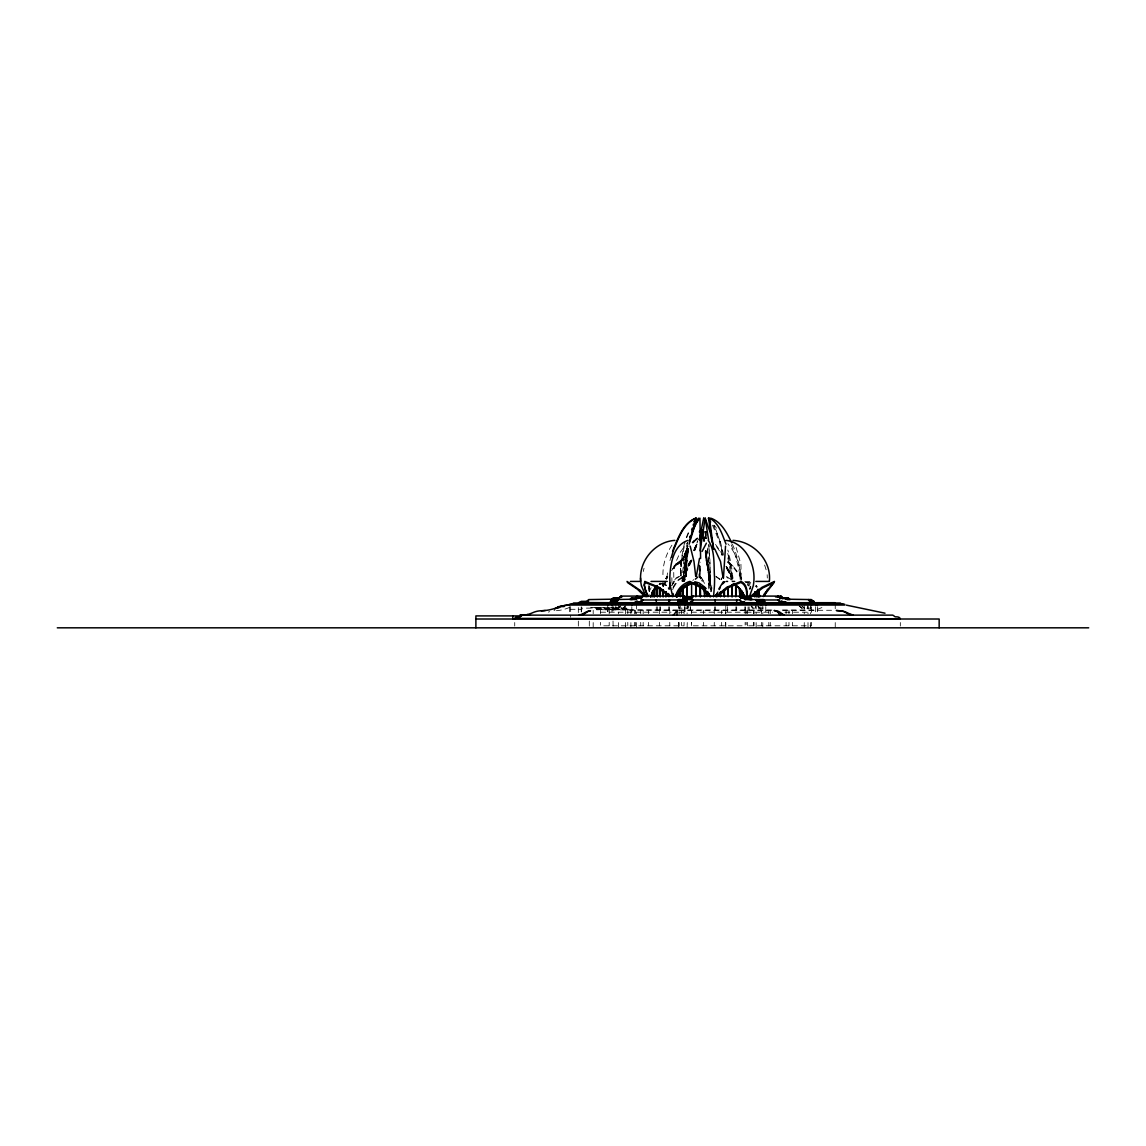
<?xml version="1.0" encoding="UTF-8"?>
<svg xmlns="http://www.w3.org/2000/svg" width="1146" height="1146" viewBox="0 0 1146 1146"><rect width="100%" height="100%" fill="white"/><g stroke="black" fill="none" stroke-linecap="round" stroke-linejoin="round"><path stroke-width="0.75" stroke-dasharray="5 3.75" d="M686.296 573.96L686.397 576.395L687.127 561.769M686.067 576.066L686.296 562.185L688.402 548.991M699.189 565.107L699.046 576.28L699.962 576.395L700.621 562.185M699.332 565.107L699.275 576.066L702.025 578.358M700.048 568.889L699.948 576.395L699.834 568.889M682.028 581.337L683.417 563.388L687.041 544.837M691.41 561.01L684.692 574.59A44.665 22.634 90 0 0 683.002 581.294L684.32 563.546L687.772 545.682M683.36 581.337L684.749 563.388L687.185 549.693M684.277 581.165L685.652 563.546L689.09 545.682M686.225 564.792L687.571 548.991M686.755 564.792L688.087 548.991M686.225 565.107L686.067 568.889M686.74 565.107L686.597 569.806M707.039 565.15L705.65 557.543A44.665 7.42 -90 0 0 705.105 550.825M709.732 574.232A45.582 8.266 90 0 1 710.506 583.443L710.721 584.818L709.317 584.818L709.116 583.443A45.582 7.564 -90 0 0 708.414 574.232M683.059 581.538L684.062 577.025L685.552 576.194L685.537 573.516A114.672 57.343 90 0 1 686.139 566.955L687.285 557.916A113.97 56.985 -90 0 1 688.803 549.12M684.377 581.538L686.296 572.112M707.197 561.067L706.724 557.543A44.665 8.094 90 0 0 706.122 550.825M740.044 578.028C740.817 565.551 735.918 553.189 727.882 543.763M685.809 561.769L685.523 575.621A101.922 50.968 -90 0 0 685.165 580.12M687.743 548.991L686.067 569.49M681.01 561.769L680.581 569.519M681.426 560.122L680.581 569.791M681.541 561.769L681.168 576.395L679.148 576.28L676.126 577.985L672.014 583.758M681.426 560.108L685.093 542.545M741.133 578.028L740.946 564.348L735.488 545.195M710.678 591.737L711.408 587.597M711.265 591.766L711.967 587.74M687.629 546.685C685.981 545.596 685.208 590.978 686.755 571.739M711.809 585.534L711.408 587.583M691.754 559.936L690.866 561.067L691.84 561.067M688.889 605.804L688.417 608.139L678.733 608.139L678.733 605.804M687.5 608.139L687.987 605.804M687.514 545.482L686.869 548.576A127.722 63.861 90 0 0 684.219 566.711A115.66 57.83 90 0 0 683.188 580.134M679.922 608.139L680.395 605.804M687.7 546.313L684.979 562.185L685.408 576.395M649.223 591.322L651.129 587.712M643.25 571.496L644.052 568.244M686.927 545.224L687.715 542.287M684.577 542.545L680.652 562.185L680.652 576.395L680.839 574.347M671.771 585.448L673.891 582.698L673.719 571.496L675.911 561.841L680.122 552.53L685.251 545.195M693.86 550.481L697.756 540.898M694.533 550.481L697.556 542.602M694.777 550.825L697.742 543.075M693.631 550.481L697.628 540.898M694.304 550.481L697.398 542.602M664.522 584.216L662.846 584.818L663.978 583.443M665.783 581.294L664.795 584.216L663.061 584.818L664.193 583.443M664.308 584.216L665.31 581.294M686.268 537.531L689.276 530.025M686.783 537.531L689.792 530.025M694.763 548.748L697.069 543.075M694.562 548.748L697.828 541.385M695.235 548.748L697.599 543.075M749.57 589.245L750.573 586.752M750.028 588.858L750.816 586.924M749.971 589.245L750.458 587.955M672.673 589.66L673.49 587.597M671.814 585.534L675.424 579.16L679.678 576.28M750.1 588.113L750.616 586.924M672.974 587.583C675.424 582.283 679.993 576.152 686.397 576.395M673.504 587.583L678.145 580.521L684.893 576.28M649.08 588.614L649.524 587.869M687.7 548.361L686.425 550.481A45.582 42.961 -90 0 0 682.328 559.692A45.582 42.717 90 0 1 686.411 550.481L687.614 548.361M688.402 548.748L687.142 550.825A44.665 42.087 90 0 0 683.904 557.543L682.758 560.466L674.12 566.826M671.928 545.195C665.582 554.822 662.13 566.468 663.076 578.028M688.316 548.748L687.056 550.825A44.665 41.843 90 0 0 684.019 557.543L683.03 560.466L681.44 561.067L682.901 560.466L683.904 557.543A44.665 41.843 -90 0 1 686.869 550.825L688.13 548.748L686.798 550.825A44.665 42.087 -90 0 0 683.646 557.543L682.644 560.466L672.731 568.617L679.721 562.127M690.709 561.597L684.936 574.232A45.582 22.49 90 0 0 683.274 581.051M690.379 561.597L684.449 574.232A45.582 23.092 90 0 0 682.73 581.051M691.038 560.265L687.271 566.353L684.262 574.232A45.582 22.49 -90 0 0 682.601 581.051M691.711 560.265L687.471 566.826L684.506 574.59A44.665 22.032 90 0 0 682.858 581.294M691.711 561.01L685.179 574.59A44.665 22.032 -90 0 0 683.532 581.294M690.737 560.265L686.869 566.353L683.775 574.232A45.582 23.092 -90 0 0 682.056 581.051M691.41 560.265L687.07 566.826L684.019 574.59A44.665 22.634 -90 0 0 682.328 581.294M671.542 570.507L677.916 563.574M692.843 580.521L693.617 579.618M671.957 582.698L671.843 577.527M625.816 605.804L623.711 608.139L624.642 607.108M618.167 608.139L620.273 605.804M618.754 608.139L620.874 605.804M623.123 608.139L625.229 605.804M686.44 543.763L687.485 542.645M692.413 542.602L697.656 537.846L693.774 540.898M694.433 541.385L692.786 543.075L697.928 538.376L692.513 543.075L696.109 539.823M673.905 566.353L682.586 559.692A45.582 42.961 -90 0 1 686.597 550.481L687.887 548.361L686.698 550.481A45.582 42.717 90 0 0 682.701 559.692L681.053 560.265M674.177 566.353L681.326 560.265M694.032 540.898L692.098 542.602L695.837 539.308M673.748 566.353L675.696 564.649M675.424 564.649L677.444 563.058M695.565 539.308L697.398 537.846M695.851 539.823L697.67 538.376M677.186 563.058L679.292 561.597M691.167 561.067L691.94 560.466M679.034 561.597L681.197 560.265M679.32 562.127L681.569 561.067M662.531 585.821L666.17 584.259M569.662 607.337L569.061 607.595A38.72 38.72 0 0 1 554.75 610.775A18.207 18.207 0 0 0 554.105 610.789M662.603 584.016L664.465 583.443M664.236 583.443L663.104 584.818M659.881 584.618L664.394 582.999M658.893 584.259L663.29 582.798M821.883 607.595L815.68 610.044L780.67 610.044M662.76 584.689L665.482 583.815M703.601 538.563L703.644 533.191M705.793 559.936L706.881 559.936M706.079 561.067L707.24 561.01L707.899 563.574M744.785 581.423L751.418 581.423M745.817 582.455L752.062 582.455M660.239 583.07L659.365 583.815M660.282 583.271L659.423 584.016M663.004 583.271L666.499 585.663L665.74 585.52M665.411 584.689L663.921 583.815L665.009 584.875M709.03 583.686L710.405 583.686M663.863 584.016L662.717 583.07L664.25 583.815M709.36 584.016L710.778 584.016M662.846 584.818L663.09 584.016M757.076 586.752L756.088 585.85M649.223 590.749L648.794 583.386M626.389 608.053L581.924 608.139L581.924 609.3L570.651 609.3M628.151 609.686L593.599 608.526M628.209 609.228L594.817 609.686L629.125 609.801M678.131 610.044L628.037 610.044L623.682 607.28L628.137 610.044M679.392 610.044L772.146 610.044M553.962 610.274L554.922 610.274M677.372 610.274L596.278 609.686M678.618 610.274L772.934 610.274M782.804 610.274L833.471 610.274M600.604 612.208L671.04 612.208M678.618 612.208L684.062 612.208M691.468 612.208L745.144 612.208M746.161 612.208L772.504 612.208M784.838 612.208L811.526 612.208M691.597 625.802L691.597 622.35L691.468 625.802L745.144 625.802L745.144 622.35M745.659 582.254L750.945 583.873M747.421 583.815L749.957 584.689M707.44 532.188L705.105 531.515L705.148 536.514M707.383 532.188L705.607 531.515L705.65 536.514M715.863 576.28L722.109 580.521M726.851 576.782L730.589 579.16M747.45 584.761L750.831 586.551M716.078 576.782L721.12 580.521M681.168 576.395L680.867 575.621M755.114 586.021L756.761 587.268M727.681 561.597L733.282 566.353L739.399 574.232A45.582 45.582 0 0 1 741.763 578.701M727.366 562.127L732.881 566.826L738.912 574.59A44.665 44.651 0 0 1 741.261 578.988M726.507 576.782L728.097 578.358M729.63 563.058L733.282 566.353M801.885 605.804L804.478 608.139M801.57 605.804L804.148 608.139M799.249 605.804L801.842 608.139M798.934 605.804L801.527 608.139L810.766 608.139L810.766 605.804M700.235 576.28L703.859 581.538M747.794 584.89L748.51 586.021M715.505 544.422L719.932 550.481A45.582 45.582 0 0 1 722.309 554.951M716.494 528.177L714.287 525.169L720.376 542.545L722.983 555.667M716.637 546.757L719.444 550.825A44.665 44.651 0 0 1 721.794 555.237M726.521 566.353L731.234 574.232A45.582 35.139 90 0 1 733.068 578.701M726.034 566.353L728.698 570.507M726.22 566.826L727.495 568.617M726.22 566.353L730.876 574.232A45.582 34.695 90 0 1 732.681 578.701M701.066 579.16L699.16 576.782L700.521 578.358M727.008 568.617L730.374 574.59A44.665 34.437 -90 0 1 732.179 578.988M727.008 568.172L728.383 570.507M726.679 568.617L730.002 574.59A44.665 33.993 -90 0 1 731.793 578.988M758.423 605.804L759.798 608.139M757.621 605.804L758.996 608.139M751.762 605.804L753.137 608.139M701.567 580.306L702.355 581.538M750.959 605.804L752.335 608.139L763.164 608.139L763.164 605.804M702.269 578.945L705.549 585.534M728.555 570.092L729.83 572.499M728.211 570.092L729.486 572.499M756.518 585.663L757.033 586.924M756.116 585.663L756.833 586.924M713.514 525.183L720.419 541.857L723.742 555.438M712.525 525.183L719.43 541.857L722.782 555.552M729.687 572.126L730.862 574.59A44.665 34.437 -90 0 1 732.666 578.988M729.329 572.126L730.503 574.59A44.665 33.993 -90 0 1 732.294 578.988M710.721 584.818L710.248 581.294A44.665 8.094 -90 0 0 709.646 574.59L709.489 572.126M709.317 584.818L708.887 581.294A44.665 7.42 -90 0 0 708.328 574.59L708.185 572.126M732.423 544.207L734.214 548.576A127.722 127.722 0 0 1 739.528 566.711A115.66 115.66 0 0 1 741.591 580.134M764.611 565.035L766.674 571.496M703.945 538.376L703.658 537.259L704.704 541.385M703.315 537.846L704.016 540.898M703.257 538.376L703.945 541.385L703.501 539.823M707.139 563.574L705.965 557.543A44.665 8.094 -90 0 0 705.349 550.825M703.229 537.846L703.873 540.898M727.839 557.916L729.587 566.955A114.672 87.841 -90 0 1 730.518 573.516L730.747 575.707A101.922 78.086 90 0 1 731.105 580.12M704.776 540.898L704.088 537.846L704.575 541.385M708.242 565.15L706.982 559.692A45.582 8.266 -90 0 0 706.208 550.481M704.317 539.308L704.632 540.898M707.798 565.15L706.423 557.543A44.665 7.42 90 0 0 705.864 550.825M708.3 564.649L709.145 570.507M707.54 564.649L708.973 574.232A45.582 8.266 -90 0 1 709.746 583.443L709.961 584.818L709.489 581.294A44.665 8.094 90 0 0 708.887 574.59L706.208 559.692A45.582 8.266 90 0 0 705.449 550.481M749.269 587.869L749.412 588.614M707.326 566.826L705.879 559.692A45.582 7.564 -90 0 0 705.177 550.481M708.629 566.353L709.403 572.499M708.156 566.353L709.102 574.59A44.665 7.42 -90 0 1 709.646 581.294L710.09 584.818L709.89 583.443A45.582 7.564 90 0 0 709.173 574.232M707.397 566.353L707.598 568.617M707.669 568.172L707.87 570.507M708.873 572.499L706.652 559.692A45.582 7.564 -90 0 0 705.95 550.481M707.942 570.092L708.099 572.499M708.944 544.207L709.13 546.742M707.712 548.017L707.755 548.576A127.722 22.175 90 0 1 708.672 566.711A115.66 20.084 90 0 1 709.088 584.618L709.102 586.852A101.822 17.677 -90 0 1 709.102 589.101M767.161 574.748L767.319 578.028M680.824 572.183L680.624 573.96M680.796 569.806L680.609 571.739M686.282 569.791L686.082 571.768M900.326 622.536L900.326 626.06M835.233 604.214L835.233 608.755M835.233 622.565L835.233 627.822M817.485 606.707L817.485 613.439M815.651 606.707L815.651 613.439M811.511 606.707L811.526 613.726M811.526 622.35L811.526 625.802L746.161 625.802L746.161 622.35M810.537 604.057L810.537 613.783M810.537 622.565L810.537 627.822M808.002 604.057L808.002 613.783M808.002 622.565L808.002 627.822M807.815 605.804L807.815 608.139M804.248 604.057L804.248 613.783M804.248 622.565L804.248 627.822M792.502 610.274L792.502 613.726M792.502 622.35L792.502 625.802M788.978 610.274L788.978 613.726M788.978 622.35L788.978 625.802M786.084 610.274L786.084 613.726M786.084 622.35L786.084 625.802M770.27 610.274L770.27 613.726M770.27 622.35L770.27 625.802M768.808 610.274L768.808 613.726M768.808 622.35L768.808 625.802M765.786 606.707L765.786 613.439M762.792 604.057L762.792 613.783M762.792 622.565L762.792 627.822M761.589 610.274L761.589 613.726M761.589 622.35L761.589 625.802M760.915 606.707L760.915 613.439M756.145 604.057L756.145 613.783M756.145 622.565L756.145 627.822M755.672 605.804L755.672 608.139M754.039 610.274L754.039 613.726M754.039 622.35L754.039 625.802M753.366 610.274L753.366 613.726M753.366 622.35L753.366 625.802M749.112 606.836L749.112 610.274M748.066 606.836L748.066 610.274M747.378 610.274L747.378 613.726M747.378 622.35L747.378 625.802M746.161 610.274L746.161 613.726M745.616 606.836L745.616 610.274M745.144 610.274L745.144 613.726M744.828 606.836L744.828 610.274M736.677 606.836L736.677 610.274M735.904 606.836L735.904 610.274M727.438 606.707L727.438 613.439M725.79 604.057L725.79 613.783M725.79 622.565L725.79 627.822M725.389 610.274L725.389 613.726M725.389 622.35L725.389 625.802M721.665 610.274L721.665 613.726M721.665 622.35L721.665 625.802M715.133 606.836L715.133 610.274M714.86 606.836L714.86 610.274M714.259 610.274L714.259 613.726M714.259 622.35L714.259 625.802M706.194 531.515L706.194 536.514M706.194 537.259L706.194 538.563L704.819 538.563L704.847 531.4M705.807 531.4L705.807 538.563M705.607 538.563L705.105 537.259L705.148 538.563M705.32 531.4L705.349 538.563M703.615 610.274L703.615 613.726M703.615 622.35L703.615 625.802M690.551 606.836L690.551 610.274M690.264 606.836L690.264 610.274M687.099 604.057L687.099 613.783M687.271 622.565L687.099 627.822M684.936 606.707L684.936 613.439M684.735 606.707L684.735 613.439M684.062 610.274L684.062 613.726M684.062 622.35L684.062 625.802L600.604 625.802L600.604 622.35M681.483 610.274L681.483 613.726M681.483 622.35L681.483 625.802M679.105 604.057L679.105 613.783M679.105 622.565L679.105 626.074M678.733 622.565L678.733 627.822M678.618 622.35L678.618 625.802M669.78 610.274L669.78 613.726M669.78 622.35L669.78 625.802M669.493 606.836L669.493 610.274M668.734 606.836L668.734 610.274M663.319 586.752L663.176 583.386L662.861 586.695M663.018 583.386L663.018 586.695M660.569 606.836L660.569 610.274M659.795 606.836L659.795 610.274M659.48 610.274L659.48 613.726M659.48 622.35L659.48 625.802M657.331 606.836L657.331 610.274M656.3 606.836L656.3 610.274M649.223 586.695L649.223 595.103M649.008 585.52L649.008 595.103M648.421 610.274L648.421 613.726M648.421 622.35L648.421 625.802M643.164 610.274L643.164 613.726M643.164 622.35L643.164 625.802M640.743 610.274L640.743 613.726M640.743 622.35L640.743 625.802M636.56 604.057L636.56 613.783M636.56 622.565L636.56 627.822M635.6 610.274L635.6 613.726M635.6 622.35L635.6 625.802M634.397 610.274L634.397 613.726M634.397 622.35L634.397 625.802M631.818 606.707L631.818 613.439M630.902 610.274L630.902 613.783M630.902 622.565L630.902 627.822M627.793 610.274L627.793 613.726M627.793 622.35L627.793 625.802M627.22 609.113L592.138 608.053M626.289 608.526L590.806 607.48L625.401 607.939M625.43 610.274L625.43 613.783M625.43 622.565L625.43 627.822M618.611 603.469L618.611 613.783M618.611 622.565L618.611 627.822M615.817 603.469L615.875 610.274M613.024 605.804L613.139 613.783M613.024 621.075L613.139 627.822M612.007 606.707L611.993 615.13M609.199 610.274L609.199 613.726M609.199 622.35L609.199 625.802M607.838 606.707L607.838 615.13M607.738 606.707L607.738 613.439M600.604 610.274L600.604 613.726M593.184 610.274L593.184 613.783M593.184 622.565L593.184 627.822M589.302 621.075L589.302 627.822M581.538 607.366L581.538 612.021M581.223 606.707L581.223 611.763M578.329 607.566L578.329 612.637M578.329 621.075L578.329 627.822M570.651 606.578L570.651 617.293M569.419 606.707L569.419 615.13M514.726 622.536L514.726 626.06M730.747 574.232A45.582 35.139 -90 0 1 732.581 578.701M666.227 578.701A45.582 42.717 90 0 1 667.287 576.424M666.714 578.988A44.665 41.843 -90 0 1 667.76 576.753M665.754 578.701A45.582 42.961 -90 0 1 666.814 576.424M666.241 578.988A44.665 42.087 -90 0 1 667.287 576.753M730.374 574.232A45.582 34.695 -90 0 1 732.179 578.701M548.39 612.107A18.207 18.207 0 0 1 549.636 611.649M731.907 577.885A115.66 88.6 90 0 0 730.503 566.711A127.722 97.84 90 0 0 727.653 553.017M727.724 553.489A113.97 87.311 -90 0 1 728.813 557.916L730.575 566.955A114.672 87.841 90 0 1 731.492 573.516L731.735 575.707A101.922 78.086 -90 0 1 732.079 580.12M732.896 577.885A115.66 88.6 -90 0 0 731.492 566.711A127.722 97.84 -90 0 0 727.839 550.051M707.54 549.12A113.97 19.797 90 0 1 708.07 557.916L708.457 566.955A114.672 19.912 -90 0 1 708.672 573.516L708.729 575.707A101.922 17.706 90 0 1 708.858 588.944M731.22 544.823A113.97 113.97 0 0 1 736.033 557.916L738.325 566.955A114.672 114.672 0 0 1 739.528 573.516L739.829 575.707A101.922 101.922 0 0 1 740.302 580.12M687.485 549.12A113.97 56.985 90 0 0 685.967 557.916L684.821 566.955A114.672 57.343 -90 0 0 684.219 573.516L684.062 575.707A101.922 50.968 90 0 0 683.833 580.12M666.886 577.885A115.66 108.684 90 0 1 667.789 571.166M669.98 560.58A127.722 120.029 90 0 1 670.782 557.543M708.729 544.823A113.97 19.797 -90 0 1 709.575 557.916L709.961 566.955A114.672 19.912 90 0 1 710.176 573.516L710.234 575.707A101.922 17.706 -90 0 1 710.362 588.944M709.345 550.051A127.722 22.175 -90 0 1 710.176 566.711A115.66 20.084 -90 0 1 710.592 584.618L710.606 586.852A101.822 17.677 90 0 1 710.606 591.336M684.52 580.134A115.66 57.83 -90 0 1 685.552 566.711A127.722 63.861 -90 0 1 688.202 548.576M721.651 578.028L721.622 579.575L721.636 578.028M706.939 532.188L705.148 531.515L706.881 532.188M706.466 538.376L705.148 537.259L706.409 538.376M691.597 613.726L691.597 610.274L691.468 613.726M667.488 576.753A44.665 41.843 90 0 0 666.442 578.988A44.665 42.087 -90 0 1 667.545 576.753M667.015 576.424A45.582 42.717 -90 0 0 665.955 578.701A45.582 42.961 90 0 1 667.072 576.424"/><path stroke-width="1.5" d="M683.961 596.092L683.489 599.587M746.605 596.593C747.049 591.436 746.118 584.89 740.875 582.455L727.638 587.955L717.539 596.593M696.31 576.266L699.504 558.374M640.7 581.194A32.403 30.455 -90 0 1 640.542 578.014C640.285 559.219 655.985 541.528 674.894 540.382M746.963 596.493C747.55 591.021 746.748 583.959 741.061 581.423L726.75 587.268L715.878 596.493M725.533 546.098L723.455 578.014M713.543 596.837L714.416 585.964A32.403 5.63 90 0 0 714.588 578.014C713.543 565.694 715.491 550.954 708.242 540.382M700.106 550.839L705.177 518.178L708.6 539.938M699.748 540.411L700.106 537.531M701.237 530.025L703.673 518.178L704.418 519.998M691.325 597.84L691.024 599.587L678.647 599.587L678.303 601.335L678.647 599.587M691.024 603.469L691.325 601.722M651.2 595.189L650.957 596.837L653.019 591.665M686.841 601.335L687.17 599.587L685.738 602.123M679.564 599.587L679.234 601.335L678.131 601.335L678.131 603.469M685.91 601.335L686.239 599.587M690.164 599.587L690.508 597.84L692.428 597.84L693.029 596.092M689.72 537.531L689.992 536.213M682.644 599.587L683.016 597.84L684.678 597.84L684.735 596.092L620.917 596.092L618.969 597.84L613.253 597.84L611.319 599.587M689.305 541.857L696.181 518.178C683.847 523.063 678.919 537.331 674.12 548.576A127.722 120.029 -90 0 0 671.312 557.543M689.104 544.207L695.078 524.639L699.934 518.178L700.607 558.503M650.627 596.837L651.544 595.29M650.842 596.622L651.386 595.29M676.441 596.593L681.082 587.955L689.906 582.455L701.639 587.955L709.489 596.593M693.172 525.183L693.516 524.009M669.923 583.156L669.608 587.268M692.227 528.191L691.625 530.025M690.164 537.531L690.594 536.213M691.683 597.84L692.299 596.092L740.216 596.092L741.433 597.84M691.683 601.722L692.299 599.974L740.216 599.974L741.433 601.722M693.029 599.974L692.428 601.722L690.508 601.722M691.611 533.291L698.616 518.178L695.192 521.874M767.591 589.101L764.54 595.304M715.591 596.493L716.236 594.817M684.047 587.712L679.607 592.067L677.057 596.837L680.71 590.62L684.907 586.752L691.797 583.07L695.522 583.07M651.659 593.599L654.538 589.058M702.083 551.427L706.394 543.19M676.985 596.837L680.781 590.62M716.035 595.333L716.78 593.829M716.121 595.29L716.938 593.599M716.236 595.29L717.095 593.714M749.384 596.837L753.223 585.964A32.403 24.825 90 0 0 753.996 578.014C754.211 561.497 743.725 542.402 725.991 540.382M652.318 592.067L651.773 593.714L653.378 590.62M719.129 589.588L720.06 587.955M716.981 593.714L717.811 592.067M694.934 520.284L696.181 518.178M652.504 592.067C656.157 585.606 650.813 593.743 652.69 596.622M722.682 583.815L724.143 582.455M719.846 587.268L723.327 581.738L724.974 581.738M763.322 596.593L774.137 582.455L762.677 587.955L751.848 596.593M719.029 588.614L719.516 587.869M699.346 539.308L700.321 537.846L699.246 539.308M699.518 539.823L700.636 537.259L700.636 538.563L701.51 538.563L701.467 531.4L703.042 529.853L699.418 531.558L702.369 529.853L703.286 531.558M699.418 539.823L700.392 538.376M654.208 596.622C651.859 593.442 657.79 582.755 654.294 589.388M654.137 589.388L655.097 587.955M699.633 537.846L701.309 531.515L699.49 532.188L703.042 529.853L700.163 532.188M699.791 538.376L701.309 536.514L701.266 531.515M635.772 597.84L637.09 596.092M637.663 596.092L634.87 599.587M636.359 601.722L637.004 600.848M763.866 594.53L765.9 591.866M772.648 583.873L771.802 584.875M680.409 596.622L680.71 590.62M654.867 588.113L656.071 586.752L658.219 587.955L669.364 596.593M635.428 599.587L636.89 597.84M635.428 603.469L636.89 601.722M616.677 601.335L618.167 599.587L615.33 602.123M773.063 583.386L774.495 581.423L762.047 587.268L750.243 596.493M611.105 601.335L612.594 599.587L635.615 599.2M613.21 599.587L610.36 601.335L610.36 603.469M616.075 601.335L617.565 599.587M630.515 599.587L632.005 597.84M629.956 599.587L631.475 597.84L641.345 597.84L643.006 596.092M771.716 584.976L768.579 588.614M680.867 590.749L683.417 587.955M640.929 597.84L642.591 596.092M640.929 601.722L642.591 599.974M643.006 599.974L641.345 601.722L635.199 601.722M656.787 585.663L655.827 586.924L657.116 585.663L657.088 596.622M695.336 579.16L697.828 577.025M619.084 597.84L621.017 596.092M684.964 586.924L691.869 583.271L695.493 583.271M554.736 609.027L558.818 606.578L564.147 606.578M578.429 603.083L581.337 601.335L586.781 601.335L588.715 599.587L612.122 599.2M515.958 617.493L514.726 619.012M701.51 531.4L702.842 529.853L699.819 530.713L702.842 529.853M702.956 536.514L702.312 530.498L700.793 531.4L700.836 538.563M557.758 607.337A42.817 40.239 -90 0 1 569.419 605.031L569.419 604.257L844.717 604.257L844.717 605.031L569.419 605.031A42.817 40.239 90 0 0 557.758 607.337L554.521 608.512A52.358 49.192 90 0 1 545.338 610.489L545.267 610.489A52.573 49.407 90 0 1 541.227 610.761A24.567 23.092 -90 0 0 532.847 612.652A39.48 37.102 -90 0 1 527.633 614.5L527.575 614.514A39.68 37.288 90 0 1 526.229 614.843M695.665 518.178C683.317 523.063 678.403 537.331 673.59 548.576A127.722 120.029 90 0 0 672.587 551.527M693.645 521.802L694.619 521.473M694.777 581.738L699.175 582.97L704.89 587.268M694.662 582.798L696.754 582.798M688.058 540.382C673.089 545.138 670.31 564.434 669.794 578.014A32.403 16.202 90 0 0 670.295 585.95L672.788 596.837M630.415 581.423L639.812 581.423M651.014 581.423L667.216 581.423M726.435 581.423L727.61 581.423M732.308 581.423L734.658 581.423M755.83 581.423L769.081 581.423M691.597 583.386L691.597 596.622L684.09 596.622M697.284 584.016L695.937 583.472L695.966 596.622M733.383 584.016L736.291 585.85M739.084 588.113L734.801 584.689L737.68 586.924L736.276 585.663M687.17 585.52L686.884 596.622M736.491 585.663L735.689 585.52L735.689 596.622M684.835 586.752L683.345 587.955M744.8 596.837L739.199 587.955L739.972 596.622M682.758 596.622L682.758 588.858L682.472 596.622M669.092 589.245L668.519 587.955M739.757 589.058L738.998 587.955M652.69 591.322L653.163 596.622M742.021 591.322L741.176 590.749L743.41 593.599M758.695 591.322L758.294 596.622M758.294 591.665L759.798 596.837M742.522 592.067L741.791 591.665L742.006 596.622M759.225 593.829L758.509 590.62L759.426 595.189M708.815 593.829L707.669 592.067L708.572 593.714M758.838 592.196L758.981 593.714M708.672 593.599L707.87 592.31M741.319 590.62L744.169 595.189M759.554 595.189L759.282 596.622M745.301 596.092L781.128 596.092L782.861 597.84M744.513 596.622L739.757 596.622L739.786 588.858M621.175 596.88L621.991 596.88M683.99 596.837L692.814 596.837M739.414 596.837L746.863 597.453M775.527 596.88L780.77 597.453M619.9 597.539L621.017 597.453M684.706 597.453L692.299 596.88M618.926 598.112L613.253 598.699M641.76 598.04L636.359 598.04L636.359 599.2L631.26 599.788M684.678 598.04L691.998 597.453M740.817 598.04L747.593 598.627M690.508 599.2L683.661 599.2L683.489 600.375M763.451 599.587L764.411 601.335L763.451 599.587L744.714 599.587L743.768 597.84M640.657 599.974L679.306 599.974M763.394 599.974L779.925 599.974M618.396 600.375L613.21 600.948M686.826 600.375L679.564 600.375L679.42 602.123M756.174 600.375L762.634 600.948M588.715 600.948L587.74 601.034M679.406 600.948L686.239 600.948M756.761 600.948L763.107 600.948M756.904 601.335L755.945 599.587L758.208 602.123M810.15 601.335L808.331 599.587L811.382 602.123M812.801 601.335L814.032 601.335L814.032 603.469M587.74 601.535L586.623 601.535M686.082 601.535L679.234 602.123M744.485 601.722L740.817 601.722L739.6 599.974M757.248 601.535L763.594 602.123M785.597 601.722L779.896 601.722L777.976 599.974M809.563 601.535L812.801 602.123M581.18 602.194L586.781 601.607M756.761 602.123L764.081 602.123L764.081 601.335M809.463 602.123L813.703 602.123L813.703 601.335M611.806 602.696L578.773 602.51M618.611 602.696L678.733 602.696M687.271 602.696L756.145 602.696M764.511 602.696L808.002 602.696M812.299 602.696L835.233 602.696M611.835 603.283L579.246 603.355M557.687 607.939L558.818 607.939M530.455 614.743L520.169 614.743L520.169 615.903L475.891 615.903L475.891 627.822M900.326 619.012L514.726 618.425A5.186 5.186 0 0 1 518.923 616.877A2.321 2.321 0 0 0 520.814 616.176A6.246 4.426 -90 0 1 522.504 615.144L892.548 615.13A6.246 4.426 -90 0 1 894.252 616.161A4.083 2.894 -90 0 0 896.129 616.849A9.899 7.005 -90 0 1 899.109 617.493M475.891 619.012L939.161 619.012L939.161 627.822M57.3 627.822L1088.7 627.822M846.307 605.117L885.013 613.196M732.996 540.382C752.277 541.356 769.725 558.417 769.539 578.014A32.403 32.403 0 0 1 769.381 581.194M710.735 518.178C721.55 521.802 727.037 533.234 731.764 542.789M711.337 536.213L708.457 518.178L710.047 518.837M709.732 521.473L710.706 521.917M656.028 586.752L645.083 582.455L644.381 585.219L645.413 590.061M627.005 581.423L639.697 590.047M627.392 582.455L637.42 589.245L644.997 596.593M733.239 583.815L735.016 584.689M699.031 584.875L700.177 585.52L700.392 596.622M899.094 617.493L900.326 618.425M646 591.78L644.109 584.976L644.797 581.423L659.036 587.268L671.098 596.493M639.712 590.061L644.797 594.817M778.148 596.092L780.068 597.84M777.976 596.092L779.896 597.84L788.19 597.84L790.038 599.587M778.148 599.974L780.068 601.722M737.68 586.752L739.199 587.955M739.815 589.245L741.362 590.792L740.072 589.388M702.971 586.752L704.016 587.712M704.604 588.858L703.802 588.113L704.632 596.622M810.967 599.587L813.116 601.335L811.296 599.587L786.5 599.2M808.646 599.587L810.48 601.335M787.918 597.84L789.737 599.587M785.597 597.84L787.417 599.587M785.311 597.84L787.13 599.587M785.311 601.722L787.13 603.469M780.77 596.092L782.503 597.84M781.629 600.848L782.503 601.722M705.449 587.869L706.165 588.614M707.583 592.196L707.082 591.665L707.125 596.622L706.91 591.393M739.6 596.092L740.817 597.84L744.485 597.84L745.459 599.587M646.201 596.837L641.488 585.964M708.457 518.178L709.732 520.284M710.849 596.493L702.484 587.268L689.835 581.423C682.83 583.457 677.085 589.316 675.524 596.493L676.656 594.258L676.656 596.837M752.077 599.587L751.074 597.84L747.593 597.84L746.863 596.092M702.312 530.498L702.827 531.4M714.832 549.063L720.519 561.569L723.097 578.014M762.634 599.587L763.594 601.335L764.912 601.335L764.883 603.67M756.761 599.587L757.735 601.335M750.358 597.84L751.332 599.587M743.768 601.722L744.714 603.469M709.632 595.333L710.334 596.837M747.579 596.092L748.309 597.84M705.177 518.178L710.477 533.291L713.901 548.991M703.673 518.178L704.991 521.33M647.132 594.258L648.034 596.493M646.186 591.866L647.06 594.058M743.783 595.29L744.298 596.622M645.499 590.061L646.115 592.067M646.072 591.565L647.791 596.593M726.048 544.207C722.295 534.881 719.144 522.991 709.446 518.178L713.528 548.991M690.193 546.098L693.989 561.569L695.694 576.266M758.065 589.245L758.623 591.393M673.031 593.485L673.476 595.003M758.108 590.62L758.638 592.196M669.679 587.869L669.866 588.614M711.465 537.531L711.938 541.857M843.298 604.257L570.751 604.257M841.88 603.67L572.098 603.67M840.448 603.083L573.43 603.083M817.485 604.257L817.485 605.031M815.651 604.257L815.651 605.031M811.783 602.123L811.884 600.948L808.646 600.375L810.967 600.375L811.067 603.469M811.511 604.257L811.511 605.031M788.82 599.788L785.597 598.627M787.918 599.2L780.068 598.04M782.503 598.627L779.108 597.453M781.629 598.04L778.148 596.88M765.786 604.257L765.786 605.031M763.064 600.948L763.064 602.123M760.915 604.257L760.915 605.031M758.695 591.665L758.695 596.622M758.423 591.393L758.494 596.622M757.821 590.405L757.893 596.622M757.621 590.405L757.492 596.622L757.42 590.405M757.391 603.469L757.248 600.948L757.191 602.123M756.288 591.866L756.36 596.622M756.088 591.866L756.159 596.622M755.887 591.866L755.959 596.622M754.756 591.651L754.627 596.622M754.555 593.313L754.426 596.622L754.355 593.313M750.845 599.788L744.485 598.627M750.358 599.2L741.433 598.04M747.235 598.04L740.216 596.88M741.906 596.622L741.72 591.393L741.605 596.622M736.677 599.974L736.677 603.412M736.09 585.649L735.976 596.622L735.904 585.52M732.208 585.119L732.208 596.622M732.022 585.047L732.093 596.622M731.807 585.047L731.907 596.622M728.312 586.695L728.14 596.622M728.025 586.752L727.925 596.622M727.438 604.257L727.438 605.031M724.43 596.622L724.329 590.276L724.243 596.622M724.028 590.348L724.028 596.622M720.548 591.966L720.548 596.622M720.447 591.966L720.261 596.622L720.146 593.599M716.508 594.258L716.508 596.837M715.133 599.974L715.133 603.412M704.804 589.058L704.847 596.622M701.309 537.259L701.309 538.563M700.421 585.649L700.421 596.622M700.149 585.52L700.149 596.622M695.765 583.386L695.722 596.622M691.683 598.04L683.833 599.2M687.099 585.52L687.17 596.622M686.669 601.335L686.669 603.469M686.239 600.375L686.096 602.123L679.062 602.123L679.062 601.335M686.082 600.948L685.91 602.123M684.936 604.257L684.936 605.031M684.735 596.88L684.678 598.627M682.687 588.858L682.515 596.622M680.194 591.665L680.165 596.622M678.547 602.51L678.403 605.031M669.493 599.974L669.493 603.412M668.734 599.974L668.734 603.412M668.619 593.513L668.619 596.622M666.07 591.866L666.198 596.622M665.898 591.866L665.883 596.622M665.74 591.866L665.74 596.622M663.176 590.004L663.319 596.622M663.018 590.004L663.162 596.622M662.861 590.004L662.861 596.622M660.44 588.342L660.297 596.622M660.139 596.622L660.11 588.342L659.967 596.622M657.56 587.11L657.56 596.622M657.231 585.52L657.26 596.622M656.3 599.974L656.3 603.412M654.667 588.858L654.667 596.622M654.509 588.858L654.538 596.622M652.991 591.393L653.019 596.622M640.929 598.04L632.005 599.2M637.663 597.453L642.734 596.88L637.004 598.04M631.818 604.257L631.818 605.031M618.611 602.51L618.611 603.469M617.565 600.375L612.465 600.948L612.537 602.123M615.946 601.335L615.946 603.469M612.007 604.257L612.007 605.031M611.72 602.123L616.82 600.948L616.906 602.123L610.976 602.123L610.976 601.335M607.738 604.257L607.738 605.031M512.792 615.903L512.792 619.012M527.575 614.514A39.68 37.288 -90 0 1 524.868 615.13M545.267 610.489A52.573 49.407 -90 0 1 541.227 610.761M851.163 614.843A27.905 24.754 90 0 1 850.103 614.514L850.074 614.5A28.865 25.599 90 0 1 846.507 612.924M845.992 612.666A17.391 15.428 -90 0 0 839.459 610.746A35.999 31.93 90 0 1 836.308 610.489L836.379 610.489A35.999 35.139 90 0 0 839.846 610.761A17.391 16.975 -90 0 1 847.037 612.666M853.312 615.001A27.905 27.246 90 0 1 851.564 614.514L851.521 614.5A28.865 28.177 -90 0 1 847.052 612.652M780.311 614.843A27.905 10.686 -90 0 1 779.867 614.514M779.638 614.328A28.865 11.045 90 0 1 778.75 613.454M777.403 611.878A17.391 6.647 90 0 0 775.269 610.746L774.037 610.532L776 610.761A17.391 10.586 90 0 1 780.483 612.666M777.633 612.107A17.391 6.647 90 0 1 778.091 612.666M784.022 614.843A27.905 16.989 90 0 1 783.305 614.514A28.865 17.577 -90 0 1 782.231 613.912M781.873 613.683A28.865 17.577 -90 0 1 780.483 612.652M673.604 614.843A27.934 8.323 -90 0 0 673.963 614.514A28.879 8.609 90 0 0 675.338 612.652A17.448 5.2 90 0 1 677.343 610.789L677.085 612.652A28.851 1.175 -90 0 1 676.899 614.5A27.891 1.146 -90 0 1 676.856 614.843M673.433 615.001A27.934 8.323 -90 0 1 673.246 615.13M580.019 614.843A27.919 23.522 90 0 0 581.008 614.514L581.051 614.5A28.879 24.324 90 0 0 584.918 612.652A17.448 14.697 90 0 1 590.591 610.789L590.591 610.789A17.434 11.746 -90 0 0 586.079 612.666A28.851 19.453 90 0 1 582.985 614.5A27.891 18.809 90 0 1 582.154 614.843M579.504 615.001A27.919 23.522 90 0 1 579.002 615.13M581.753 615.001A27.891 18.809 90 0 1 581.351 615.13M522.504 615.13A3.925 3.925 0 0 0 520.814 616.176A4.083 2.894 -90 0 1 518.923 616.849A9.899 7.005 -90 0 0 515.944 617.493M641.488 585.95A32.403 30.455 90 0 1 640.542 578.014"/></g></svg>
